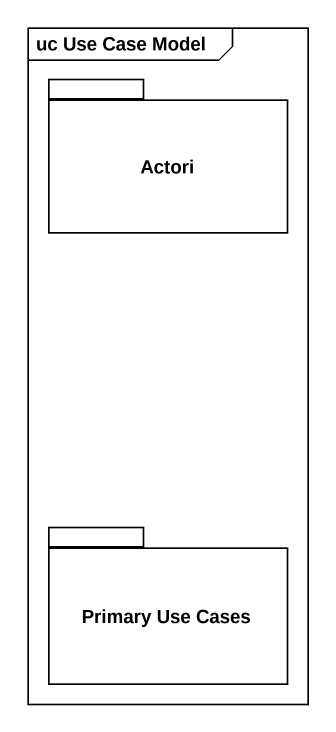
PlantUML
@startuml
mainframe uc Use Case Model
package Actori {
}
package "Primary Use Cases" as Primary_Use_Cases {
}
@enduml
